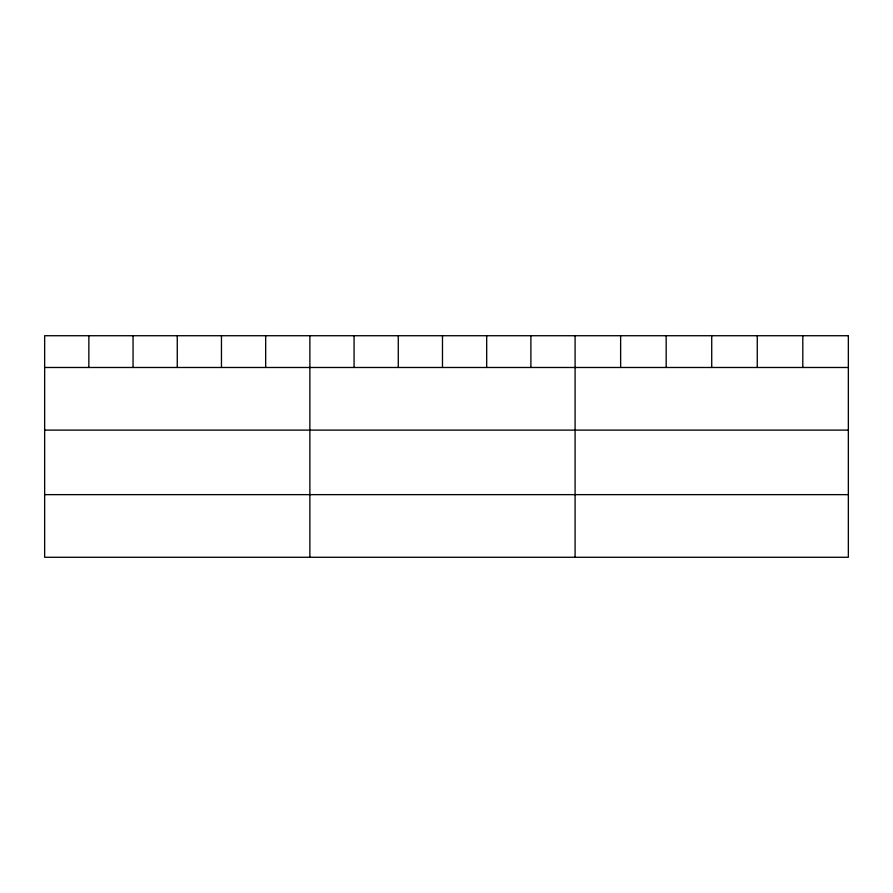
<?xml version="1.0" encoding="UTF-8"?>
<svg xmlns="http://www.w3.org/2000/svg" width="893" height="893" viewBox="0 0 893 893"><rect width="100%" height="100%" fill="white"/><g stroke="black" fill="none" stroke-linecap="round" stroke-linejoin="round"><path stroke-width="1.34" d="M44.65 367.481L848.35 367.481M44.65 430.113L848.35 430.113M44.65 494.644L848.35 494.644M802.807 335.723L802.807 367.481M757.264 335.723L757.264 367.481M711.721 335.723L711.721 367.481M666.178 335.723L666.178 367.481M620.635 335.723L620.635 367.481M575.092 335.723L575.092 557.277M530.889 335.723L530.889 367.481M486.685 335.723L486.685 367.481M442.481 335.723L442.481 367.481M398.278 335.723L398.278 367.481M354.075 335.723L354.075 367.481M309.871 335.723L309.871 557.277M265.668 335.723L265.668 367.481M221.464 335.723L221.464 367.481M177.261 335.723L177.261 367.481M133.057 335.723L133.057 367.481M88.853 335.723L88.853 367.481M848.35 335.723L44.65 335.723L44.65 557.277L848.35 557.277L848.35 335.723"/></g></svg>
